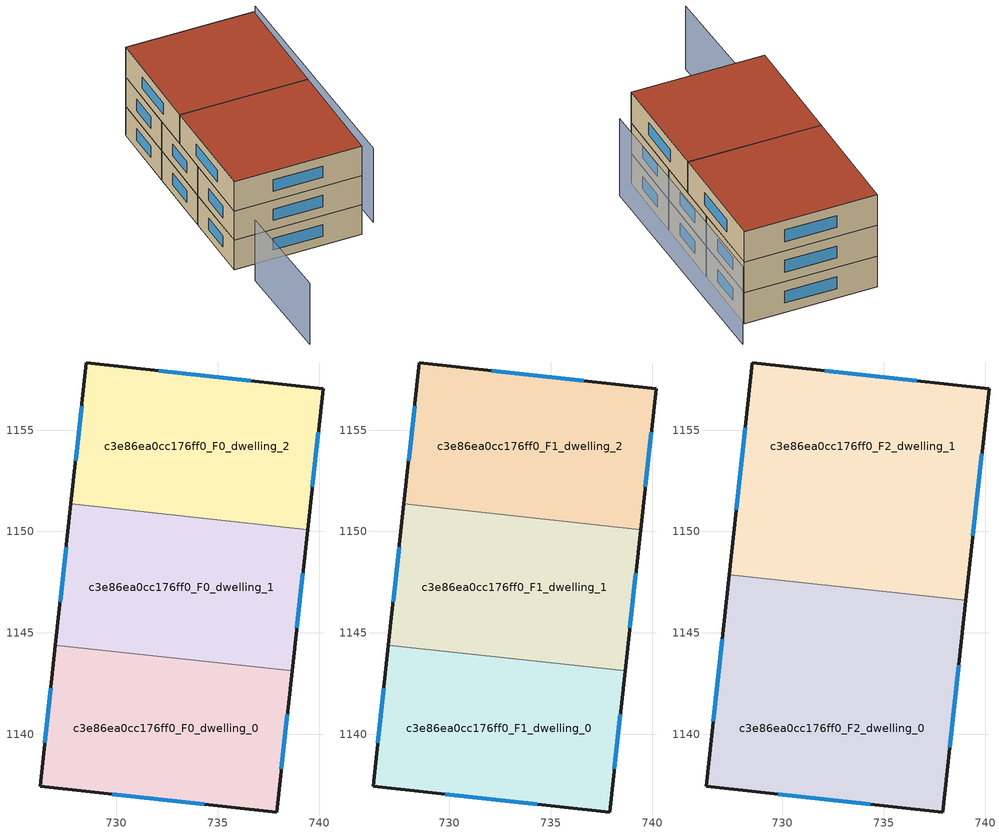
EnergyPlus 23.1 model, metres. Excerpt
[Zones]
c3e86ea0cc176ff0_F0_dwelling_0
 floor ground (EU_floor_Construction): 738.66,1143.12 737.9,1136.16 726.22,1137.44 726.99,1144.4 z0
 wall outside (EU_wall_Construction): 726.99,1144.4 726.22,1137.44 737.9,1136.16 738.66,1143.12 z0:3
 wall to c3e86ea0cc176ff0_F0_dwelling_1 (EU_wall_Construction): 738.66,1143.12 726.99,1144.4 z0:3
 window (EU_Window_Construction): 738.13,1138.29 738.43,1140.98 / 729.8,1137.04 734.32,1136.55 / 726.75,1142.27 726.46,1139.57 z0.92:2.08
c3e86ea0cc176ff0_F0_dwelling_1
 floor ground (EU_floor_Construction): 739.43,1150.08 738.66,1143.12 726.99,1144.4 727.75,1151.36 z0
 wall outside (EU_wall_Construction): 738.66,1143.12 739.43,1150.08 / 727.75,1151.36 726.99,1144.4 z0:3
 wall to c3e86ea0cc176ff0_F0_dwelling_2 (EU_wall_Construction): 739.43,1150.08 727.75,1151.36 z0:3
 window (EU_Window_Construction): 738.9,1145.25 739.19,1147.94 / 727.52,1149.23 727.22,1146.53 z0.92:2.08
c3e86ea0cc176ff0_F0_dwelling_2
 floor ground (EU_floor_Construction): 740.19,1157.04 739.43,1150.08 727.75,1151.36 728.52,1158.32 z0
 wall outside (EU_wall_Construction): 739.43,1150.08 740.19,1157.04 728.52,1158.32 727.75,1151.36 z0:3
 window (EU_Window_Construction): 736.62,1157.43 732.09,1157.92 / 739.66,1152.21 739.96,1154.9 / 728.28,1156.19 727.99,1153.49 z0.92:2.08
c3e86ea0cc176ff0_F1_dwelling_0
 floor to c3e86ea0cc176ff0_F0_dwelling_0 (EU_floor_Construction): 738.66,1143.12 737.9,1136.16 726.22,1137.44 726.99,1144.4 z3
 wall outside (EU_wall_Construction): 726.99,1144.4 726.22,1137.44 737.9,1136.16 738.66,1143.12 z3:6
 wall to c3e86ea0cc176ff0_F1_dwelling_1 (EU_wall_Construction): 738.66,1143.12 726.99,1144.4 z3:6
 window (EU_Window_Construction): 738.13,1138.29 738.43,1140.98 / 729.8,1137.04 734.32,1136.55 / 726.75,1142.27 726.46,1139.57 z3.92:5.08
c3e86ea0cc176ff0_F1_dwelling_1
 floor to c3e86ea0cc176ff0_F0_dwelling_1 (EU_floor_Construction): 739.43,1150.08 738.66,1143.12 726.99,1144.4 727.75,1151.36 z3
 wall outside (EU_wall_Construction): 738.66,1143.12 739.43,1150.08 / 727.75,1151.36 726.99,1144.4 z3:6
 wall to c3e86ea0cc176ff0_F1_dwelling_2 (EU_wall_Construction): 739.43,1150.08 727.75,1151.36 z3:6
 window (EU_Window_Construction): 738.9,1145.25 739.19,1147.94 / 727.52,1149.23 727.22,1146.53 z3.92:5.08
c3e86ea0cc176ff0_F1_dwelling_2
 floor to c3e86ea0cc176ff0_F0_dwelling_2 (EU_floor_Construction): 740.19,1157.04 739.43,1150.08 727.75,1151.36 728.52,1158.32 z3
 wall outside (EU_wall_Construction): 739.43,1150.08 740.19,1157.04 728.52,1158.32 727.75,1151.36 z3:6
 window (EU_Window_Construction): 736.62,1157.43 732.09,1157.92 / 739.66,1152.21 739.96,1154.9 / 728.28,1156.19 727.99,1153.49 z3.92:5.08
c3e86ea0cc176ff0_F2_dwelling_0
 floor to c3e86ea0cc176ff0_F1_dwelling_0 (EU_floor_Construction): 738.66,1143.12 737.9,1136.16 726.22,1137.44 726.99,1144.4 z6
 floor to c3e86ea0cc176ff0_F1_dwelling_1 (EU_floor_Construction): 739.04,1146.6 738.66,1143.12 726.99,1144.4 727.37,1147.88 z6
 wall outside (EU_wall_Construction): 727.37,1147.88 726.22,1137.44 737.9,1136.16 739.04,1146.59 z6:9
 wall to c3e86ea0cc176ff0_F2_dwelling_1 (EU_wall_Construction): 739.04,1146.59 727.37,1147.88 z6:9
 window (EU_Window_Construction): 738.25,1139.35 738.69,1143.4 / 729.8,1137.04 734.32,1136.55 / 727.02,1144.68 726.58,1140.63 z6.92:8.08
 roof outside (EU_roof_Construction): 737.9,1136.16 739.04,1146.59 727.37,1147.88 726.22,1137.44 z9
c3e86ea0cc176ff0_F2_dwelling_1
 floor to c3e86ea0cc176ff0_F1_dwelling_1 (EU_floor_Construction): 739.43,1150.08 739.04,1146.6 727.37,1147.88 727.75,1151.36 z6
 floor to c3e86ea0cc176ff0_F1_dwelling_2 (EU_floor_Construction): 740.19,1157.04 739.43,1150.08 727.75,1151.36 728.52,1158.32 z6
 wall outside (EU_wall_Construction): 739.04,1146.59 740.19,1157.04 728.52,1158.32 727.37,1147.88 z6:9
 window (EU_Window_Construction): 736.62,1157.43 732.09,1157.92 / 739.4,1149.79 739.84,1153.84 / 728.17,1155.12 727.72,1151.07 z6.92:8.08
 roof outside (EU_roof_Construction): 739.04,1146.59 740.19,1157.04 728.52,1158.32 727.37,1147.88 z9
shading: 726.08,1125.18 726.91,1135.2 z0:6.2; 739.57,1137.1 741.74,1159.35 z0:7.6
[Building]
EU S2 Campaign: North Axis=0; Terrain=City; Solar Distribution=FullExterior
[Site:Location]
Cape.Town.Intl.AP: Latitude=-33.965; Longitude=18.602; Time Zone=2; Elevation=46
[SizingPeriod:WeatherFileDays]
AnnualSizingPeriod: Begin Month=1; Begin Day of Month=1; End Month=12; End Day of Month=31; Day of Week for Start Day=Monday; Use Weather File Daylight Saving Period=No; Use Weather File Rain and Snow Indicators=No
[MATERIAL]
EU_InternalMass_Material: Roughness=MediumRough; Thickness=0.1; Conductivity=1; Density=1800; Specific Heat=900; Thermal Absorptance=0.9; Solar Absorptance=0.7; Visible Absorptance=0.7
[MATERIAL:NOMASS] Roughness=MediumRough; Thermal Absorptance=0.9; Solar Absorptance=0.7; Visible Absorptance=0.7
Name | Thermal Resistance
EU_wall_NoMass | 0.443251
EU_roof_NoMass | 0.403317
EU_floor_NoMass | 0.599929
[WINDOWMATERIAL:SIMPLEGLAZINGSYSTEM]
EU_Window_SimpleGlazing: UFactor=4.90254; Solar Heat Gain Coefficient=0.85; Visible Transmittance=0.85
[CONSTRUCTION]
EU_wall_Construction: EU_wall_NoMass
EU_roof_Construction: EU_roof_NoMass
EU_floor_Construction: EU_floor_NoMass
EU_Window_Construction: EU_Window_SimpleGlazing
EU_InternalMass_Construction: EU_InternalMass_Material
[ZONE] Type=1; Multiplier=1; Ceiling Height=autocalculate; Floor Area=autocalculate; Part of Total Floor Area=Yes
Name | Volume
c3e86ea0cc176ff0_F0_dwelling_0; c3e86ea0cc176ff0_F1_dwelling_0 | 246.687
c3e86ea0cc176ff0_F2_dwelling_0 | 370.024
c3e86ea0cc176ff0_F0_dwelling_1; c3e86ea0cc176ff0_F1_dwelling_1 | 246.664
c3e86ea0cc176ff0_F2_dwelling_1 | 370.037
c3e86ea0cc176ff0_F0_dwelling_2; c3e86ea0cc176ff0_F1_dwelling_2 | 246.691
[INTERNALMASS] Construction=EU_InternalMass_Construction
Name | Zone or ZoneList | Surface Area
c3e86ea0cc176ff0_F0_dwelling_0_EU_InternalMass | c3e86ea0cc176ff0_F0_dwelling_0 | 82.229
c3e86ea0cc176ff0_F0_dwelling_1_EU_InternalMass | c3e86ea0cc176ff0_F0_dwelling_1 | 82.2214
c3e86ea0cc176ff0_F0_dwelling_2_EU_InternalMass | c3e86ea0cc176ff0_F0_dwelling_2 | 82.2305
c3e86ea0cc176ff0_F1_dwelling_0_EU_InternalMass | c3e86ea0cc176ff0_F1_dwelling_0 | 82.229
c3e86ea0cc176ff0_F1_dwelling_1_EU_InternalMass | c3e86ea0cc176ff0_F1_dwelling_1 | 82.2214
c3e86ea0cc176ff0_F1_dwelling_2_EU_InternalMass | c3e86ea0cc176ff0_F1_dwelling_2 | 82.2305
c3e86ea0cc176ff0_F2_dwelling_0_EU_InternalMass | c3e86ea0cc176ff0_F2_dwelling_0 | 123.341
c3e86ea0cc176ff0_F2_dwelling_1_EU_InternalMass | c3e86ea0cc176ff0_F2_dwelling_1 | 123.346
[OTHEREQUIPMENT] Fuel Type=Electricity; Design Level Calculation Method=Watts/Area; Power per Zone Floor Area=1; Fraction Latent=0; Fraction Radiant=0; Fraction Lost=0; Carbon Dioxide Generation Rate=0; EndUse Subcategory=EU_Step8_InternalGains
Name | Zone or ZoneList or Space or SpaceList | Schedule
EU_Step8_InternalGain_c3e86ea0cc176ff0_F0_dwelling_0_f000 | c3e86ea0cc176ff0_F0_dwelling_0 | EU_Step8_GainSchedule_c3e86ea0cc176ff0_F0_dwelling_0_f000
EU_Step8_InternalGain_c3e86ea0cc176ff0_F0_dwelling_1_f000 | c3e86ea0cc176ff0_F0_dwelling_1 | EU_Step8_GainSchedule_c3e86ea0cc176ff0_F0_dwelling_1_f000
EU_Step8_InternalGain_c3e86ea0cc176ff0_F0_dwelling_2_f000 | c3e86ea0cc176ff0_F0_dwelling_2 | EU_Step8_GainSchedule_c3e86ea0cc176ff0_F0_dwelling_2_f000
EU_Step8_InternalGain_c3e86ea0cc176ff0_F1_dwelling_0_f000 | c3e86ea0cc176ff0_F1_dwelling_0 | EU_Step8_GainSchedule_c3e86ea0cc176ff0_F1_dwelling_0_f000
EU_Step8_InternalGain_c3e86ea0cc176ff0_F1_dwelling_1_f000 | c3e86ea0cc176ff0_F1_dwelling_1 | EU_Step8_GainSchedule_c3e86ea0cc176ff0_F1_dwelling_1_f000
EU_Step8_InternalGain_c3e86ea0cc176ff0_F1_dwelling_2_f000 | c3e86ea0cc176ff0_F1_dwelling_2 | EU_Step8_GainSchedule_c3e86ea0cc176ff0_F1_dwelling_2_f000
EU_Step8_InternalGain_c3e86ea0cc176ff0_F2_dwelling_0_f000 | c3e86ea0cc176ff0_F2_dwelling_0 | EU_Step8_GainSchedule_c3e86ea0cc176ff0_F2_dwelling_0_f000
EU_Step8_InternalGain_c3e86ea0cc176ff0_F2_dwelling_1_f000 | c3e86ea0cc176ff0_F2_dwelling_1 | EU_Step8_GainSchedule_c3e86ea0cc176ff0_F2_dwelling_1_f000
[ZONEVENTILATION:DESIGNFLOWRATE] Schedule=EU_AlwaysOn; Design Flow Rate Calculation Method=AirChanges/Hour; Air Changes per Hour=0.713097; Ventilation Type=Natural; Fan Pressure Rise=0; Fan Total Efficiency=1; Constant Term Coefficient=1; Temperature Term Coefficient=0; Velocity Term Coefficient=0; Velocity Squared Term Coefficient=0; Minimum Indoor Temperature=-100; Maximum Indoor Temperature=100; Delta Temperature=-100; Minimum Outdoor Temperature=-100; Maximum Outdoor Temperature=100; Maximum Wind Speed=40
Name | Zone or ZoneList or Space or SpaceList
EU_ConstantAir_c3e86ea0cc176ff0_F0_dwelling_0 | c3e86ea0cc176ff0_F0_dwelling_0
EU_ConstantAir_c3e86ea0cc176ff0_F0_dwelling_1 | c3e86ea0cc176ff0_F0_dwelling_1
EU_ConstantAir_c3e86ea0cc176ff0_F0_dwelling_2 | c3e86ea0cc176ff0_F0_dwelling_2
EU_ConstantAir_c3e86ea0cc176ff0_F1_dwelling_0 | c3e86ea0cc176ff0_F1_dwelling_0
EU_ConstantAir_c3e86ea0cc176ff0_F1_dwelling_1 | c3e86ea0cc176ff0_F1_dwelling_1
EU_ConstantAir_c3e86ea0cc176ff0_F1_dwelling_2 | c3e86ea0cc176ff0_F1_dwelling_2
EU_ConstantAir_c3e86ea0cc176ff0_F2_dwelling_0 | c3e86ea0cc176ff0_F2_dwelling_0
EU_ConstantAir_c3e86ea0cc176ff0_F2_dwelling_1 | c3e86ea0cc176ff0_F2_dwelling_1
[HVACTEMPLATE:THERMOSTAT] Constant Heating Setpoint=20; Constant Cooling Setpoint=50
EU_HeatOnly_c3e86ea0cc176ff0_F0_dwelling_0; EU_HeatOnly_c3e86ea0cc176ff0_F0_dwelling_1; EU_HeatOnly_c3e86ea0cc176ff0_F0_dwelling_2; EU_HeatOnly_c3e86ea0cc176ff0_F1_dwelling_0; EU_HeatOnly_c3e86ea0cc176ff0_F1_dwelling_1; EU_HeatOnly_c3e86ea0cc176ff0_F1_dwelling_2; EU_HeatOnly_c3e86ea0cc176ff0_F2_dwelling_0; EU_HeatOnly_c3e86ea0cc176ff0_F2_dwelling_1
[HVACTEMPLATE:ZONE:IDEALLOADSAIRSYSTEM] System Availability Schedule=EU_AlwaysOn; Maximum Heating Supply Air Temperature=50; Minimum Cooling Supply Air Temperature=13; Maximum Heating Supply Air Humidity Ratio=0.0156; Minimum Cooling Supply Air Humidity Ratio=0.0077; Heating Limit=NoLimit; Cooling Limit=NoLimit; Heating Availability Schedule=EU_AlwaysOn; Cooling Availability Schedule=EU_CoolingOff; Dehumidification Control Type=ConstantSensibleHeatRatio; Cooling Sensible Heat Ratio=0.7; Dehumidification Setpoint=60; Humidification Control Type=None; Humidification Setpoint=30; Outdoor Air Method=None; Outdoor Air Flow Rate per Person=0.00944; Outdoor Air Flow Rate per Zone Floor Area=0; Outdoor Air Flow Rate per Zone=0; Demand Controlled Ventilation Type=None; Outdoor Air Economizer Type=NoEconomizer; Heat Recovery Type=None; Sensible Heat Recovery Effectiveness=0.7; Latent Heat Recovery Effectiveness=0.65
Name | Template Thermostat
c3e86ea0cc176ff0_F0_dwelling_0 | EU_HeatOnly_c3e86ea0cc176ff0_F0_dwelling_0
c3e86ea0cc176ff0_F0_dwelling_1 | EU_HeatOnly_c3e86ea0cc176ff0_F0_dwelling_1
c3e86ea0cc176ff0_F0_dwelling_2 | EU_HeatOnly_c3e86ea0cc176ff0_F0_dwelling_2
c3e86ea0cc176ff0_F1_dwelling_0 | EU_HeatOnly_c3e86ea0cc176ff0_F1_dwelling_0
c3e86ea0cc176ff0_F1_dwelling_1 | EU_HeatOnly_c3e86ea0cc176ff0_F1_dwelling_1
c3e86ea0cc176ff0_F1_dwelling_2 | EU_HeatOnly_c3e86ea0cc176ff0_F1_dwelling_2
c3e86ea0cc176ff0_F2_dwelling_0 | EU_HeatOnly_c3e86ea0cc176ff0_F2_dwelling_0
c3e86ea0cc176ff0_F2_dwelling_1 | EU_HeatOnly_c3e86ea0cc176ff0_F2_dwelling_1
[SIZING:ZONE] Zone Cooling Design Supply Air Temperature Input Method=SupplyAirTemperature; Zone Cooling Design Supply Air Temperature=13; Zone Heating Design Supply Air Temperature Input Method=SupplyAirTemperature; Zone Heating Design Supply Air Temperature=50; Zone Cooling Design Supply Air Humidity Ratio=0.008; Zone Heating Design Supply Air Humidity Ratio=0.008; Cooling Design Air Flow Method=DesignDay; Cooling Design Air Flow Rate=0; Cooling Minimum Air Flow per Zone Floor Area=0.000762; Cooling Minimum Air Flow=0; Cooling Minimum Air Flow Fraction=0.2; Heating Design Air Flow Method=DesignDay; Heating Design Air Flow Rate=0; Heating Maximum Air Flow per Zone Floor Area=0.002032; Heating Maximum Air Flow=0.141576; Heating Maximum Air Flow Fraction=0.3; Account for Dedicated Outdoor Air System=No; Dedicated Outdoor Air System Control Strategy=NeutralSupplyAir; Dedicated Outdoor Air Low Setpoint Temperature for Design=autosize; Dedicated Outdoor Air High Setpoint Temperature for Design=autosize; Zone Load Sizing Method=Sensible Load Only No Latent Load; Zone Latent Cooling Design Supply Air Humidity Ratio Input Method=HumidityRatioDifference; Zone Cooling Design Supply Air Humidity Ratio Difference=0.005; Zone Latent Heating Design Supply Air Humidity Ratio Input Method=HumidityRatioDifference; Zone Humidification Design Supply Air Humidity Ratio Difference=0.005
c3e86ea0cc176ff0_F0_dwelling_0; c3e86ea0cc176ff0_F0_dwelling_1; c3e86ea0cc176ff0_F0_dwelling_2; c3e86ea0cc176ff0_F1_dwelling_0; c3e86ea0cc176ff0_F1_dwelling_1; c3e86ea0cc176ff0_F1_dwelling_2; c3e86ea0cc176ff0_F2_dwelling_0; c3e86ea0cc176ff0_F2_dwelling_1
[SCHEDULE:CONSTANT]
Name | Hourly Value
EU_AlwaysOn | 1
EU_CoolingOff | 0
[SCHEDULE:FILE] Column Number=1; Rows to Skip at Top=0; Number of Hours of Data=8760; Column Separator=Comma; Interpolate to Timestep=No; Minutes per Item=60; Adjust Schedule for Daylight Savings=Yes
Name | File
EU_Step8_GainSchedule_c3e86ea0cc176ff0_F0_dwelling_0_f000 | ../../schedules/c3e86ea0cc176ff0/c3e86ea0cc176ff0_F0_dwelling_0_f000_gain.csv
EU_Step8_GainSchedule_c3e86ea0cc176ff0_F0_dwelling_1_f000 | ../../schedules/c3e86ea0cc176ff0/c3e86ea0cc176ff0_F0_dwelling_1_f000_gain.csv
EU_Step8_GainSchedule_c3e86ea0cc176ff0_F0_dwelling_2_f000 | ../../schedules/c3e86ea0cc176ff0/c3e86ea0cc176ff0_F0_dwelling_2_f000_gain.csv
EU_Step8_GainSchedule_c3e86ea0cc176ff0_F1_dwelling_0_f000 | ../../schedules/c3e86ea0cc176ff0/c3e86ea0cc176ff0_F1_dwelling_0_f000_gain.csv
EU_Step8_GainSchedule_c3e86ea0cc176ff0_F1_dwelling_1_f000 | ../../schedules/c3e86ea0cc176ff0/c3e86ea0cc176ff0_F1_dwelling_1_f000_gain.csv
EU_Step8_GainSchedule_c3e86ea0cc176ff0_F1_dwelling_2_f000 | ../../schedules/c3e86ea0cc176ff0/c3e86ea0cc176ff0_F1_dwelling_2_f000_gain.csv
EU_Step8_GainSchedule_c3e86ea0cc176ff0_F2_dwelling_0_f000 | ../../schedules/c3e86ea0cc176ff0/c3e86ea0cc176ff0_F2_dwelling_0_f000_gain.csv
EU_Step8_GainSchedule_c3e86ea0cc176ff0_F2_dwelling_1_f000 | ../../schedules/c3e86ea0cc176ff0/c3e86ea0cc176ff0_F2_dwelling_1_f000_gain.csv
